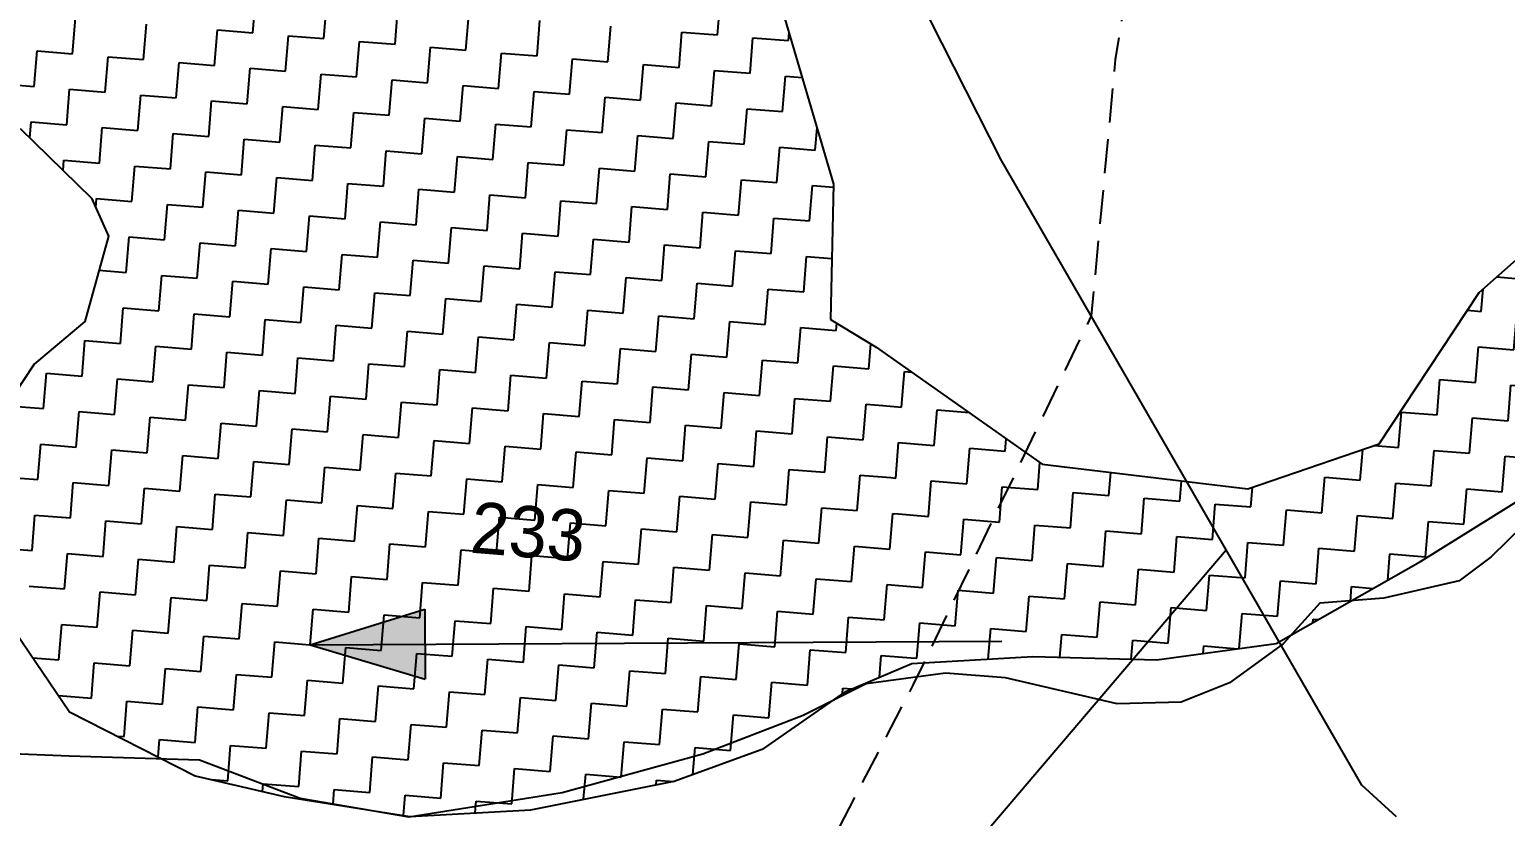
# Model space of a CAD drawing. Header units: metres. Extents: x 286589 to 288713, y 2001360 to 2004418.
# Drawn here: x 287809 to 288025.9, y 2002383.4 to 2002499.1 of the extents above; entities that cross this region are included whole.
import ezdxf
from ezdxf.enums import TextEntityAlignment as Align

# ---------------------------------------------------------------- set-up
doc = ezdxf.new("R2010")
doc.units = ezdxf.units.M
doc.header["$MEASUREMENT"] = 0
doc.linetypes.add('DASHED', pattern=[0.75, 0.5, -0.25])
for name, color, linetype in [('LINE_FOOTPATH', 1, 'DASHED'), ('LINE_WATER', 4, 'Continuous'), ('POLY_HATCH', 12, 'Continuous'), ('POLY_PARCEL', 6, 'Continuous'), ('TEXT_PARCEL', 7, 'Continuous')]:
    doc.layers.add(name, color=color, linetype=linetype)
doc.styles.add('TEXT_MAP', font='')
doc.styles.get('TEXT_MAP').set_extended_font_data('Kruti Dev 050')

msp = doc.modelspace()

# ---------------------------------------------------------------- hatches: boundary and pattern name
h = msp.add_hatch(color=256)
h.paths.add_polyline_path([(287867.09, 2002408.74), (287867.07, 2002413.9), (287850.23, 2002408.65)])
h.paths.add_polyline_path([(287850.23, 2002408.65), (287867.12, 2002403.58), (287867.09, 2002408.74)])
at = {"layer": 'POLY_HATCH'}
h = msp.add_hatch(dxfattribs=at)
h.set_pattern_fill('ZIGZAG', color=256, scale=41.883197, angle=-4.66, style=0)
h.set_pattern_definition([(355.34003, (286284.8703, 2001054.9703), (5.643429, 4.792758), [5.2354, -5.2354]), (85.34003, (286290.0884, 2001054.545), (-4.792758, 5.643429), [5.2354, -5.2354])])
h.paths.add_polyline_path([(288110.66, 2002613.89), (288110.9, 2002600.9), (288127.14, 2002584.33), (288139.41, 2002562.23), (288137.11, 2002548.35), (288119.18, 2002529.88), (288099.43, 2002503.36), (288084.49, 2002492.85), (288047.33, 2002482.99), (288022.03, 2002460.43), (288007.31, 2002438.18), (287988, 2002431.55), (287957.8, 2002435.19), (287933.4, 2002452.42), (287938.61, 2002405.91), (287956.43, 2002406.92), (287974.62, 2002406.42), (287992.2, 2002408.83), (288013.39, 2002420.89), (288031.55, 2002432.21), (288047.51, 2002446.66), (288059.67, 2002462.91), (288080.74, 2002473.5), (288101.89, 2002479.16), (288136.03, 2002509.73), (288148.22, 2002532.37), (288169.44, 2002544.92), (288180.06, 2002554.39), (288186.27, 2002551.92), (288174.13, 2002523.86), (288169.64, 2002505.02), (288162.78, 2002487.36), (288147.77, 2002442.3), (288139.17, 2002421.34), (288125.88, 2002390.54), (288118.87, 2002370.92), (288109.76, 2002355.91), (288103.92, 2002338.66), (288100.28, 2002324.18), (288098.54, 2002314.97), (288076.54, 2002313.12), (288056.34, 2002300.98), (288038.42, 2002286.68), (288035.27, 2002284.45), (288126.02, 2002249.47), (288128.61, 2002254.12), (288126.82, 2002275.37), (288126.7, 2002288.27), (288131.48, 2002347.05), (288135.14, 2002363.16), (288144.72, 2002379.97), (288155.92, 2002416.57), (288168.3, 2002439), (288182.33, 2002467.17), (288183.56, 2002482.31), (288193.62, 2002504.93), (288208.78, 2002547.07), (288219.75, 2002552.04), (288227.17, 2002527.99), (288224.11, 2002504.79), (288221.35, 2002471.02), (288229.85, 2002445.71), (288241.52, 2002430.69), (288277.46, 2002425.42), (288303.47, 2002427.99), (288307.13, 2002444.1), (288271.01, 2002447.04), (288251.39, 2002450.99), (288237.57, 2002468.53), (288234.71, 2002491.03), (288241.94, 2002522.1), (288255.7, 2002532.7), (288266.27, 2002550.72)])

# ---------------------------------------------------------------- linework, layer by layer
for points in [[(287850.23, 2002408.65), (287867.07, 2002413.9)], [(287867.07, 2002413.9), (287867.12, 2002403.58)], [(287850.23, 2002408.65), (287951.84, 2002409.16)], [(287850.23, 2002408.65), (287867.12, 2002403.58)]]:
    msp.add_lwpolyline(points)
at = {"layer": 'LINE_FOOTPATH', "ltscale": 10, "flags": 128}
msp.add_lwpolyline([(287978.79, 2002854.1), (287970.45, 2002769.04), (287980.82, 2002703.12), (287991, 2002651.47), (287978.23, 2002556.48), (287968.54, 2002494.69), (287965, 2002457.01), (287938.85, 2002402.82), (287912.11, 2002351.36), (287903.06, 2002315.76), (287869.98, 2002208.33), (287864.28, 2002098.75), (287848.72, 2002052.82), (287876.29, 2002022.04), (287902.22, 2001993.47), (287936.74, 2001944.37), (287946.76, 2001929.76), (287969.04, 2001878.24), (287987.01, 2001835.3), (288004.09, 2001792.92), (288002.54, 2001724.35)], dxfattribs=at)
at = {"layer": 'LINE_WATER'}
for p, q in [((288030.75, 2002428.39), (288023.79, 2002421.57)), ((288023.79, 2002421.57), (288019.07, 2002418.02)), ((288019.07, 2002418.02), (288008.02, 2002415.47)), ((288008.02, 2002415.47), (287998.61, 2002414.76)), ((287998.61, 2002414.76), (287993.19, 2002408.8)), ((287993.19, 2002408.8), (287985.33, 2002403.04)), ((287943.57, 2002404.48), (287931.91, 2002402.91)), ((287952.38, 2002403.76), (287943.57, 2002404.48)), ((287931.91, 2002402.91), (287922.66, 2002398.24)), ((287968.82, 2002399.96), (287952.38, 2002403.76)), ((287985.33, 2002403.04), (287978.2, 2002400.18)), ((287978.2, 2002400.18), (287968.82, 2002399.96)), ((287922.66, 2002398.24), (287907.91, 2002392.55)), ((287814.77, 2002392.27), (287802.98, 2002392.74)), ((287833.94, 2002391.69), (287814.77, 2002392.27)), ((287848.75, 2002386.05), (287833.94, 2002391.69)), ((287907.91, 2002392.55), (287887.24, 2002386.85)), ((287864.78, 2002383.27), (287848.75, 2002386.05)), ((287887.24, 2002386.85), (287864.78, 2002383.27))]:
    msp.add_line(p, q, dxfattribs=at)
at = {"layer": 'POLY_HATCH'}
for p, q in [((287917.96, 2002507.6), (287927.14, 2002476.37)), ((288022.03, 2002460.43), (288047.33, 2002482.99)), ((287927.14, 2002476.37), (287926.69, 2002456.48)), ((288007.31, 2002438.18), (288022.03, 2002460.43)), ((287926.69, 2002456.48), (287933.4, 2002452.42)), ((287933.4, 2002452.42), (287957.8, 2002435.19)), ((287988, 2002431.55), (288007.31, 2002438.18)), ((287957.8, 2002435.19), (287988, 2002431.55))]:
    msp.add_line(p, q, dxfattribs=at)
at = {"layer": 'POLY_HATCH', "linetype": 'Continuous'}
for p, q in [((287841.8, 2002498.64), (287842.23, 2002503.86)), ((287852.24, 2002497.79), (287852.66, 2002503.01)), ((287862.68, 2002496.94), (287863.1, 2002502.16)), ((287910.06, 2002498.33), (287910.49, 2002503.55)), ((287815.29, 2002495.55), (287815.71, 2002500.77)), ((287825.72, 2002494.7), (287826.15, 2002499.91)), ((287873.11, 2002496.09), (287873.54, 2002501.3)), ((287883.55, 2002495.24), (287883.97, 2002500.45)), ((287836.16, 2002493.85), (287836.59, 2002499.06)), ((287836.59, 2002499.06), (287841.8, 2002498.64)), ((287846.6, 2002492.99), (287847.02, 2002498.21)), ((287847.02, 2002498.21), (287852.24, 2002497.79)), ((287893.98, 2002494.39), (287894.41, 2002499.6)), ((287904.42, 2002493.53), (287904.85, 2002498.75)), ((287904.85, 2002498.75), (287910.06, 2002498.33)), ((287914.86, 2002492.68), (287915.28, 2002497.9)), ((287915.28, 2002497.9), (287920.5, 2002497.48)), ((287920.5, 2002497.48), (287920.59, 2002498.64)), ((287809.64, 2002490.75), (287810.07, 2002495.97)), ((287810.07, 2002495.97), (287815.29, 2002495.55)), ((287857.03, 2002492.14), (287857.46, 2002497.36)), ((287857.46, 2002497.36), (287862.68, 2002496.94)), ((287867.47, 2002491.29), (287867.89, 2002496.51)), ((287867.89, 2002496.51), (287873.11, 2002496.09)), ((287877.9, 2002490.44), (287878.33, 2002495.66)), ((287878.33, 2002495.66), (287883.55, 2002495.24)), ((287820.08, 2002489.9), (287820.51, 2002495.12)), ((287820.51, 2002495.12), (287825.72, 2002494.7)), ((287830.52, 2002489.05), (287830.94, 2002494.27)), ((287830.94, 2002494.27), (287836.16, 2002493.85)), ((287840.95, 2002488.2), (287841.38, 2002493.42)), ((287841.38, 2002493.42), (287846.6, 2002492.99)), ((287888.34, 2002489.59), (287888.77, 2002494.81)), ((287888.77, 2002494.81), (287893.98, 2002494.39)), ((287898.78, 2002488.74), (287899.2, 2002493.96)), ((287899.2, 2002493.96), (287904.42, 2002493.53)), ((287804.91, 2002491.14), (287809.64, 2002490.75)), ((287851.39, 2002487.35), (287851.81, 2002492.57)), ((287851.81, 2002492.57), (287857.03, 2002492.14)), ((287861.82, 2002486.5), (287862.25, 2002491.72)), ((287862.25, 2002491.72), (287867.47, 2002491.29)), ((287909.21, 2002487.89), (287909.64, 2002493.11)), ((287909.64, 2002493.11), (287914.86, 2002492.68)), ((287919.65, 2002487.04), (287920.07, 2002492.26)), ((287920.07, 2002492.26), (287922.53, 2002492.06)), ((287814.44, 2002485.11), (287814.86, 2002490.33)), ((287814.86, 2002490.33), (287820.08, 2002489.9)), ((287824.87, 2002484.26), (287825.3, 2002489.48)), ((287825.3, 2002489.48), (287830.52, 2002489.05)), ((287872.26, 2002485.65), (287872.69, 2002490.87)), ((287872.69, 2002490.87), (287877.9, 2002490.44)), ((287882.7, 2002484.8), (287883.12, 2002490.02)), ((287883.12, 2002490.02), (287888.34, 2002489.59)), ((287893.13, 2002483.95), (287893.56, 2002489.17)), ((287893.56, 2002489.17), (287898.78, 2002488.74)), ((287835.31, 2002483.41), (287835.73, 2002488.63)), ((287835.73, 2002488.63), (287840.95, 2002488.2)), ((287845.75, 2002482.56), (287846.17, 2002487.78)), ((287846.17, 2002487.78), (287851.39, 2002487.35)), ((287856.18, 2002481.71), (287856.61, 2002486.93)), ((287856.61, 2002486.93), (287861.82, 2002486.5)), ((287903.57, 2002483.1), (287903.99, 2002488.32)), ((287903.99, 2002488.32), (287909.21, 2002487.89)), ((287914.01, 2002482.25), (287914.43, 2002487.47)), ((287914.43, 2002487.47), (287919.65, 2002487.04)), ((287809.02, 2002483.13), (287809.22, 2002485.54)), ((287809.22, 2002485.54), (287814.44, 2002485.11)), ((287819.23, 2002479.47), (287819.65, 2002484.69)), ((287819.65, 2002484.69), (287824.87, 2002484.26)), ((287866.62, 2002480.86), (287867.04, 2002486.08)), ((287867.04, 2002486.08), (287872.26, 2002485.65)), ((287877.05, 2002480.01), (287877.48, 2002485.22)), ((287877.48, 2002485.22), (287882.7, 2002484.8)), ((287924.44, 2002481.4), (287924.71, 2002484.65)), ((287829.67, 2002478.62), (287830.09, 2002483.83)), ((287830.09, 2002483.83), (287835.31, 2002483.41)), ((287840.1, 2002477.77), (287840.53, 2002482.98)), ((287840.53, 2002482.98), (287845.75, 2002482.56)), ((287887.49, 2002479.16), (287887.92, 2002484.37)), ((287887.92, 2002484.37), (287893.13, 2002483.95)), ((287897.93, 2002478.31), (287898.35, 2002483.52)), ((287898.35, 2002483.52), (287903.57, 2002483.1)), ((287908.36, 2002477.45), (287908.79, 2002482.67)), ((287908.79, 2002482.67), (287914.01, 2002482.25)), ((287850.54, 2002476.92), (287850.96, 2002482.13)), ((287850.96, 2002482.13), (287856.18, 2002481.71)), ((287860.97, 2002476.06), (287861.4, 2002481.28)), ((287861.4, 2002481.28), (287866.62, 2002480.86)), ((287871.41, 2002475.21), (287871.84, 2002480.43)), ((287871.84, 2002480.43), (287877.05, 2002480.01)), ((287918.8, 2002476.6), (287919.22, 2002481.82)), ((287919.22, 2002481.82), (287924.44, 2002481.4)), ((287813.89, 2002478.39), (287814.01, 2002479.89)), ((287814.01, 2002479.89), (287819.23, 2002479.47)), ((287824.02, 2002473.82), (287824.45, 2002479.04)), ((287824.45, 2002479.04), (287829.67, 2002478.62)), ((287834.46, 2002472.97), (287834.88, 2002478.19)), ((287834.88, 2002478.19), (287840.1, 2002477.77)), ((287881.85, 2002474.36), (287882.27, 2002479.58)), ((287882.27, 2002479.58), (287887.49, 2002479.16)), ((287892.28, 2002473.51), (287892.71, 2002478.73)), ((287892.71, 2002478.73), (287897.93, 2002478.31)), ((287844.89, 2002472.12), (287845.32, 2002477.34)), ((287845.32, 2002477.34), (287850.54, 2002476.92)), ((287855.33, 2002471.27), (287855.76, 2002476.49)), ((287855.76, 2002476.49), (287860.97, 2002476.06)), ((287902.72, 2002472.66), (287903.14, 2002477.88)), ((287903.14, 2002477.88), (287908.36, 2002477.45)), ((287913.16, 2002471.81), (287913.58, 2002477.03)), ((287913.58, 2002477.03), (287918.8, 2002476.6)), ((287923.59, 2002470.96), (287924.02, 2002476.18)), ((287924.02, 2002476.18), (287927.13, 2002475.92)), ((287818.7, 2002472.91), (287818.8, 2002474.25)), ((287818.8, 2002474.25), (287824.02, 2002473.82)), ((287865.77, 2002470.42), (287866.19, 2002475.64)), ((287866.19, 2002475.64), (287871.41, 2002475.21)), ((287876.2, 2002469.57), (287876.63, 2002474.79)), ((287876.63, 2002474.79), (287881.85, 2002474.36)), ((287886.64, 2002468.72), (287887.06, 2002473.94)), ((287887.06, 2002473.94), (287892.28, 2002473.51)), ((287828.81, 2002468.18), (287829.24, 2002473.4)), ((287829.24, 2002473.4), (287834.46, 2002472.97)), ((287839.25, 2002467.33), (287839.68, 2002472.55)), ((287839.68, 2002472.55), (287844.89, 2002472.12)), ((287849.69, 2002466.48), (287850.11, 2002471.7)), ((287850.11, 2002471.7), (287855.33, 2002471.27)), ((287897.08, 2002467.87), (287897.5, 2002473.09)), ((287897.5, 2002473.09), (287902.72, 2002472.66)), ((287907.51, 2002467.02), (287907.94, 2002472.24)), ((287907.94, 2002472.24), (287913.16, 2002471.81)), ((287860.12, 2002465.63), (287860.55, 2002470.85)), ((287860.55, 2002470.85), (287865.77, 2002470.42)), ((287870.56, 2002464.78), (287870.99, 2002470)), ((287870.99, 2002470), (287876.2, 2002469.57)), ((287917.95, 2002466.17), (287918.37, 2002471.39)), ((287918.37, 2002471.39), (287923.59, 2002470.96)), ((287823.17, 2002463.39), (287823.6, 2002468.61)), ((287823.6, 2002468.61), (287828.81, 2002468.18)), ((287833.61, 2002462.54), (287834.03, 2002467.76)), ((287834.03, 2002467.76), (287839.25, 2002467.33)), ((287881, 2002463.93), (287881.42, 2002469.15)), ((287881.42, 2002469.15), (287886.64, 2002468.72)), ((287891.43, 2002463.08), (287891.86, 2002468.29)), ((287891.86, 2002468.29), (287897.08, 2002467.87)), ((287901.87, 2002462.23), (287902.29, 2002467.44)), ((287902.29, 2002467.44), (287907.51, 2002467.02)), ((287844.04, 2002461.69), (287844.47, 2002466.9)), ((287844.47, 2002466.9), (287849.69, 2002466.48)), ((287854.48, 2002460.84), (287854.91, 2002466.05)), ((287854.91, 2002466.05), (287860.12, 2002465.63)), ((287864.92, 2002459.99), (287865.34, 2002465.2)), ((287865.34, 2002465.2), (287870.56, 2002464.78)), ((287912.3, 2002461.38), (287912.73, 2002466.59)), ((287912.73, 2002466.59), (287917.95, 2002466.17)), ((287922.74, 2002460.52), (287923.17, 2002465.74)), ((287923.17, 2002465.74), (287926.9, 2002465.44)), ((287819.17, 2002463.71), (287823.17, 2002463.39)), ((287827.96, 2002457.74), (287828.39, 2002462.96)), ((287828.39, 2002462.96), (287833.61, 2002462.54)), ((287875.35, 2002459.13), (287875.78, 2002464.35)), ((287875.78, 2002464.35), (287881, 2002463.93)), ((287885.79, 2002458.28), (287886.21, 2002463.5)), ((287886.21, 2002463.5), (287891.43, 2002463.08)), ((287838.4, 2002456.89), (287838.83, 2002462.11)), ((287838.83, 2002462.11), (287844.04, 2002461.69)), ((287848.84, 2002456.04), (287849.26, 2002461.26)), ((287849.26, 2002461.26), (287854.48, 2002460.84)), ((287896.22, 2002457.43), (287896.65, 2002462.65)), ((287896.65, 2002462.65), (287901.87, 2002462.23)), ((287906.66, 2002456.58), (287907.09, 2002461.8)), ((287907.09, 2002461.8), (287912.3, 2002461.38)), ((287917.1, 2002455.73), (287917.52, 2002460.95)), ((287917.52, 2002460.95), (287922.74, 2002460.52)), ((287859.27, 2002455.19), (287859.7, 2002460.41)), ((287859.7, 2002460.41), (287864.92, 2002459.99)), ((287869.71, 2002454.34), (287870.13, 2002459.56)), ((287870.13, 2002459.56), (287875.35, 2002459.13)), ((287880.15, 2002453.49), (287880.57, 2002458.71)), ((287880.57, 2002458.71), (287885.79, 2002458.28)), ((287822.32, 2002452.95), (287822.75, 2002458.17)), ((287822.75, 2002458.17), (287827.96, 2002457.74)), ((287832.76, 2002452.1), (287833.18, 2002457.32)), ((287833.18, 2002457.32), (287838.4, 2002456.89)), ((287843.19, 2002451.25), (287843.62, 2002456.47)), ((287843.62, 2002456.47), (287848.84, 2002456.04)), ((287890.58, 2002452.64), (287891.01, 2002457.86)), ((287891.01, 2002457.86), (287896.22, 2002457.43)), ((287901.02, 2002451.79), (287901.44, 2002457.01)), ((287901.44, 2002457.01), (287906.66, 2002456.58)), ((287853.63, 2002450.4), (287854.05, 2002455.62)), ((287854.05, 2002455.62), (287859.27, 2002455.19)), ((287864.07, 2002449.55), (287864.49, 2002454.77)), ((287864.49, 2002454.77), (287869.71, 2002454.34)), ((287911.45, 2002450.94), (287911.88, 2002456.16)), ((287911.88, 2002456.16), (287917.1, 2002455.73)), ((287921.89, 2002450.09), (287922.32, 2002455.31)), ((287922.32, 2002455.31), (287927.53, 2002454.88)), ((287927.53, 2002454.88), (287927.62, 2002455.92)), ((287816.68, 2002448.16), (287817.1, 2002453.38)), ((287817.1, 2002453.38), (287822.32, 2002452.95)), ((287827.11, 2002447.31), (287827.54, 2002452.53)), ((287827.54, 2002452.53), (287832.76, 2002452.1)), ((287874.5, 2002448.7), (287874.93, 2002453.92)), ((287874.93, 2002453.92), (287880.15, 2002453.49)), ((287884.94, 2002447.85), (287885.36, 2002453.07)), ((287885.36, 2002453.07), (287890.58, 2002452.64)), ((287895.37, 2002447), (287895.8, 2002452.21)), ((287895.8, 2002452.21), (287901.02, 2002451.79)), ((287932.33, 2002449.24), (287932.62, 2002452.89)), ((287837.55, 2002446.46), (287837.98, 2002451.68)), ((287837.98, 2002451.68), (287843.19, 2002451.25)), ((287847.99, 2002445.61), (287848.41, 2002450.82)), ((287848.41, 2002450.82), (287853.63, 2002450.4)), ((287858.42, 2002444.76), (287858.85, 2002449.97)), ((287858.85, 2002449.97), (287864.07, 2002449.55)), ((287905.81, 2002446.15), (287906.24, 2002451.36)), ((287906.24, 2002451.36), (287911.45, 2002450.94)), ((287916.25, 2002445.3), (287916.67, 2002450.51)), ((287916.67, 2002450.51), (287921.89, 2002450.09)), ((287811.03, 2002443.37), (287811.46, 2002448.58)), ((287811.46, 2002448.58), (287816.68, 2002448.16)), ((287821.47, 2002442.52), (287821.9, 2002447.73)), ((287821.9, 2002447.73), (287827.11, 2002447.31)), ((287868.86, 2002443.91), (287869.28, 2002449.12)), ((287869.28, 2002449.12), (287874.5, 2002448.7)), ((287879.29, 2002443.05), (287879.72, 2002448.27)), ((287879.72, 2002448.27), (287884.94, 2002447.85)), ((287926.68, 2002444.44), (287927.11, 2002449.66)), ((287927.11, 2002449.66), (287932.33, 2002449.24)), ((287831.91, 2002441.66), (287832.33, 2002446.88)), ((287832.33, 2002446.88), (287837.55, 2002446.46)), ((287842.34, 2002440.81), (287842.77, 2002446.03)), ((287842.77, 2002446.03), (287847.99, 2002445.61)), ((287889.73, 2002442.2), (287890.16, 2002447.42)), ((287890.16, 2002447.42), (287895.37, 2002447)), ((287900.17, 2002441.35), (287900.59, 2002446.57)), ((287900.59, 2002446.57), (287905.81, 2002446.15)), ((287910.6, 2002440.5), (287911.03, 2002445.72)), ((287911.03, 2002445.72), (287916.25, 2002445.3)), ((287805.82, 2002443.79), (287811.03, 2002443.37)), ((287852.78, 2002439.96), (287853.2, 2002445.18)), ((287853.2, 2002445.18), (287858.42, 2002444.76)), ((287863.21, 2002439.11), (287863.64, 2002444.33)), ((287863.64, 2002444.33), (287868.86, 2002443.91)), ((287873.65, 2002438.26), (287874.08, 2002443.48)), ((287874.08, 2002443.48), (287879.29, 2002443.05)), ((287921.04, 2002439.65), (287921.46, 2002444.87)), ((287921.46, 2002444.87), (287926.68, 2002444.44)), ((287931.48, 2002438.8), (287931.9, 2002444.02)), ((287931.9, 2002444.02), (287934.36, 2002443.82)), ((287815.83, 2002437.72), (287816.25, 2002442.94)), ((287816.25, 2002442.94), (287821.47, 2002442.52)), ((287826.26, 2002436.87), (287826.69, 2002442.09)), ((287826.69, 2002442.09), (287831.91, 2002441.66)), ((287836.7, 2002436.02), (287837.12, 2002441.24)), ((287837.12, 2002441.24), (287842.34, 2002440.81)), ((287884.09, 2002437.41), (287884.51, 2002442.63)), ((287884.51, 2002442.63), (287889.73, 2002442.2)), ((287894.52, 2002436.56), (287894.95, 2002441.78)), ((287894.95, 2002441.78), (287900.17, 2002441.35)), ((287847.14, 2002435.17), (287847.56, 2002440.39)), ((287847.56, 2002440.39), (287852.78, 2002439.96)), ((287857.57, 2002434.32), (287858, 2002439.54)), ((287858, 2002439.54), (287863.21, 2002439.11)), ((287904.96, 2002435.71), (287905.39, 2002440.93)), ((287905.39, 2002440.93), (287910.6, 2002440.5)), ((287915.4, 2002434.86), (287915.82, 2002440.08)), ((287915.82, 2002440.08), (287921.04, 2002439.65)), ((287925.83, 2002434.01), (287926.26, 2002439.23)), ((287926.26, 2002439.23), (287931.48, 2002438.8)), ((287810.18, 2002432.93), (287810.61, 2002438.15)), ((287810.61, 2002438.15), (287815.83, 2002437.72)), ((287820.62, 2002432.08), (287821.04, 2002437.3)), ((287821.04, 2002437.3), (287826.26, 2002436.87)), ((287868.01, 2002433.47), (287868.43, 2002438.69)), ((287868.43, 2002438.69), (287873.65, 2002438.26)), ((287878.44, 2002432.62), (287878.87, 2002437.84)), ((287878.87, 2002437.84), (287884.09, 2002437.41)), ((287888.88, 2002431.77), (287889.31, 2002436.99)), ((287889.31, 2002436.99), (287894.52, 2002436.56)), ((287831.06, 2002431.23), (287831.48, 2002436.45)), ((287831.48, 2002436.45), (287836.7, 2002436.02)), ((287841.49, 2002430.38), (287841.92, 2002435.6)), ((287841.92, 2002435.6), (287847.14, 2002435.17)), ((287851.93, 2002429.53), (287852.35, 2002434.75)), ((287852.35, 2002434.75), (287857.57, 2002434.32)), ((287899.32, 2002430.92), (287899.74, 2002436.14)), ((287899.74, 2002436.14), (287904.96, 2002435.71)), ((287909.75, 2002430.07), (287910.18, 2002435.28)), ((287910.18, 2002435.28), (287915.4, 2002434.86)), ((287804.97, 2002433.36), (287810.18, 2002432.93)), ((287862.36, 2002428.68), (287862.79, 2002433.89)), ((287862.79, 2002433.89), (287868.01, 2002433.47)), ((287872.8, 2002427.83), (287873.23, 2002433.04)), ((287873.23, 2002433.04), (287878.44, 2002432.62)), ((287920.19, 2002429.22), (287920.61, 2002434.43)), ((287920.61, 2002434.43), (287925.83, 2002434.01)), ((287930.62, 2002428.37), (287931.05, 2002433.58)), ((287931.05, 2002433.58), (287935.55, 2002433.22)), ((287814.98, 2002427.29), (287815.4, 2002432.5)), ((287815.4, 2002432.5), (287820.62, 2002432.08)), ((287825.41, 2002426.44), (287825.84, 2002431.65)), ((287825.84, 2002431.65), (287831.06, 2002431.23)), ((287835.85, 2002425.59), (287836.27, 2002430.8)), ((287836.27, 2002430.8), (287841.49, 2002430.38)), ((287883.24, 2002426.98), (287883.66, 2002432.19)), ((287883.66, 2002432.19), (287888.88, 2002431.77)), ((287893.67, 2002426.12), (287894.1, 2002431.34)), ((287894.1, 2002431.34), (287899.32, 2002430.92)), ((287904.11, 2002425.27), (287904.53, 2002430.49)), ((287904.53, 2002430.49), (287909.75, 2002430.07)), ((287846.28, 2002424.73), (287846.71, 2002429.95)), ((287846.71, 2002429.95), (287851.93, 2002429.53)), ((287856.72, 2002423.88), (287857.15, 2002429.1)), ((287857.15, 2002429.1), (287862.36, 2002428.68)), ((287867.16, 2002423.03), (287867.58, 2002428.25)), ((287867.58, 2002428.25), (287872.8, 2002427.83)), ((287914.55, 2002424.42), (287914.97, 2002429.64)), ((287914.97, 2002429.64), (287920.19, 2002429.22)), ((287924.98, 2002423.57), (287925.41, 2002428.79)), ((287925.41, 2002428.79), (287930.62, 2002428.37)), ((287809.33, 2002422.49), (287809.76, 2002427.71)), ((287809.76, 2002427.71), (287814.98, 2002427.29)), ((287819.77, 2002421.64), (287820.19, 2002426.86)), ((287820.19, 2002426.86), (287825.41, 2002426.44)), ((287830.21, 2002420.79), (287830.63, 2002426.01)), ((287830.63, 2002426.01), (287835.85, 2002425.59)), ((287877.59, 2002422.18), (287878.02, 2002427.4)), ((287878.02, 2002427.4), (287883.24, 2002426.98)), ((287888.03, 2002421.33), (287888.45, 2002426.55)), ((287888.45, 2002426.55), (287893.67, 2002426.12)), ((287935.42, 2002422.72), (287935.84, 2002427.94)), ((287935.84, 2002427.94), (287936.15, 2002427.92)), ((287840.64, 2002419.94), (287841.07, 2002425.16)), ((287841.07, 2002425.16), (287846.28, 2002424.73)), ((287851.08, 2002419.09), (287851.5, 2002424.31)), ((287851.5, 2002424.31), (287856.72, 2002423.88)), ((287898.47, 2002420.48), (287898.89, 2002425.7)), ((287898.89, 2002425.7), (287904.11, 2002425.27)), ((287908.9, 2002419.63), (287909.33, 2002424.85)), ((287909.33, 2002424.85), (287914.55, 2002424.42)), ((287919.34, 2002418.78), (287919.76, 2002424)), ((287919.76, 2002424), (287924.98, 2002423.57)), ((287804.11, 2002422.92), (287809.33, 2002422.49)), ((287814.13, 2002416.85), (287814.55, 2002422.07)), ((287814.55, 2002422.07), (287819.77, 2002421.64)), ((287861.51, 2002418.24), (287861.94, 2002423.46)), ((287861.94, 2002423.46), (287867.16, 2002423.03)), ((287871.95, 2002417.39), (287872.38, 2002422.61)), ((287872.38, 2002422.61), (287877.59, 2002422.18)), ((287882.39, 2002416.54), (287882.81, 2002421.76)), ((287882.81, 2002421.76), (287888.03, 2002421.33)), ((287929.77, 2002417.93), (287930.2, 2002423.15)), ((287930.2, 2002423.15), (287935.42, 2002422.72)), ((287824.56, 2002416), (287824.99, 2002421.22)), ((287824.99, 2002421.22), (287830.21, 2002420.79)), ((287835, 2002415.15), (287835.42, 2002420.37)), ((287835.42, 2002420.37), (287840.64, 2002419.94)), ((287845.43, 2002414.3), (287845.86, 2002419.52)), ((287845.86, 2002419.52), (287851.08, 2002419.09)), ((287892.82, 2002415.69), (287893.25, 2002420.91)), ((287893.25, 2002420.91), (287898.47, 2002420.48)), ((287903.26, 2002414.84), (287903.68, 2002420.06)), ((287903.68, 2002420.06), (287908.9, 2002419.63)), ((287855.87, 2002413.45), (287856.3, 2002418.67)), ((287856.3, 2002418.67), (287861.51, 2002418.24)), ((287866.31, 2002412.6), (287866.73, 2002417.82)), ((287866.73, 2002417.82), (287871.95, 2002417.39)), ((287913.69, 2002413.99), (287914.12, 2002419.21)), ((287914.12, 2002419.21), (287919.34, 2002418.78)), ((287924.13, 2002413.14), (287924.56, 2002418.35)), ((287924.56, 2002418.35), (287929.77, 2002417.93)), ((287934.57, 2002412.29), (287934.99, 2002417.5)), ((287934.99, 2002417.5), (287937.33, 2002417.31)), ((287808.91, 2002417.28), (287814.13, 2002416.85)), ((287818.92, 2002411.21), (287819.34, 2002416.42)), ((287819.34, 2002416.42), (287824.56, 2002416)), ((287829.35, 2002410.36), (287829.78, 2002415.57)), ((287829.78, 2002415.57), (287835, 2002415.15)), ((287876.74, 2002411.75), (287877.17, 2002416.96)), ((287877.17, 2002416.96), (287882.39, 2002416.54)), ((287887.18, 2002410.9), (287887.6, 2002416.11)), ((287887.6, 2002416.11), (287892.82, 2002415.69)), ((287897.61, 2002410.04), (287898.04, 2002415.26)), ((287898.04, 2002415.26), (287903.26, 2002414.84)), ((287839.79, 2002409.51), (287840.22, 2002414.72)), ((287840.22, 2002414.72), (287845.43, 2002414.3)), ((287850.23, 2002408.65), (287850.65, 2002413.87)), ((287850.65, 2002413.87), (287855.87, 2002413.45)), ((287860.66, 2002407.8), (287861.09, 2002413.02)), ((287861.09, 2002413.02), (287866.31, 2002412.6)), ((287908.05, 2002409.19), (287908.48, 2002414.41)), ((287908.48, 2002414.41), (287913.69, 2002413.99)), ((287918.49, 2002408.34), (287918.91, 2002413.56)), ((287918.91, 2002413.56), (287924.13, 2002413.14)), ((287813.27, 2002406.41), (287813.7, 2002411.63)), ((287813.7, 2002411.63), (287818.92, 2002411.21)), ((287871.1, 2002406.95), (287871.52, 2002412.17)), ((287871.52, 2002412.17), (287876.74, 2002411.75)), ((287881.54, 2002406.1), (287881.96, 2002411.32)), ((287881.96, 2002411.32), (287887.18, 2002410.9)), ((287928.92, 2002407.49), (287929.35, 2002412.71)), ((287929.35, 2002412.71), (287934.57, 2002412.29)), ((287823.71, 2002405.56), (287824.14, 2002410.78)), ((287824.14, 2002410.78), (287829.35, 2002410.36)), ((287834.15, 2002404.71), (287834.57, 2002409.93)), ((287834.57, 2002409.93), (287839.79, 2002409.51)), ((287844.58, 2002403.86), (287845.01, 2002409.08)), ((287845.01, 2002409.08), (287850.23, 2002408.65)), ((287891.97, 2002405.25), (287892.4, 2002410.47)), ((287892.4, 2002410.47), (287897.61, 2002410.04)), ((287902.41, 2002404.4), (287902.83, 2002409.62)), ((287902.83, 2002409.62), (287908.05, 2002409.19)), ((287912.84, 2002403.55), (287913.27, 2002408.77)), ((287913.27, 2002408.77), (287918.49, 2002408.34)), ((287809.44, 2002406.73), (287813.27, 2002406.41)), ((287855.02, 2002403.01), (287855.44, 2002408.23)), ((287855.44, 2002408.23), (287860.66, 2002407.8)), ((287865.46, 2002402.16), (287865.88, 2002407.38)), ((287865.88, 2002407.38), (287871.1, 2002406.95)), ((287875.89, 2002401.31), (287876.32, 2002406.53)), ((287876.32, 2002406.53), (287881.54, 2002406.1)), ((287923.28, 2002402.7), (287923.71, 2002407.92)), ((287923.71, 2002407.92), (287928.92, 2002407.49)), ((287933.88, 2002403.9), (287934.14, 2002407.07)), ((287934.14, 2002407.07), (287938.52, 2002406.71)), ((287818.07, 2002400.77), (287818.49, 2002405.99)), ((287818.49, 2002405.99), (287823.71, 2002405.56)), ((287828.5, 2002399.92), (287828.93, 2002405.14)), ((287828.93, 2002405.14), (287834.15, 2002404.71)), ((287886.33, 2002400.46), (287886.75, 2002405.68)), ((287886.75, 2002405.68), (287891.97, 2002405.25)), ((287896.76, 2002399.61), (287897.19, 2002404.83)), ((287897.19, 2002404.83), (287902.41, 2002404.4)), ((287838.94, 2002399.07), (287839.37, 2002404.29)), ((287839.37, 2002404.29), (287844.58, 2002403.86)), ((287849.38, 2002398.22), (287849.8, 2002403.44)), ((287849.8, 2002403.44), (287855.02, 2002403.01)), ((287859.81, 2002397.37), (287860.24, 2002402.59)), ((287860.24, 2002402.59), (287865.46, 2002402.16)), ((287907.2, 2002398.76), (287907.63, 2002403.98)), ((287907.63, 2002403.98), (287912.84, 2002403.55)), ((287917.64, 2002397.91), (287918.06, 2002403.13)), ((287918.06, 2002403.13), (287923.28, 2002402.7)), ((287928.43, 2002401.44), (287928.5, 2002402.27)), ((287928.5, 2002402.27), (287929.83, 2002402.17)), ((287813.23, 2002401.17), (287818.07, 2002400.77)), ((287822.86, 2002395.13), (287823.29, 2002400.35)), ((287823.29, 2002400.35), (287828.5, 2002399.92)), ((287870.25, 2002396.52), (287870.67, 2002401.74)), ((287870.67, 2002401.74), (287875.89, 2002401.31)), ((287880.68, 2002395.67), (287881.11, 2002400.88)), ((287881.11, 2002400.88), (287886.33, 2002400.46)), ((287891.12, 2002394.82), (287891.55, 2002400.03)), ((287891.55, 2002400.03), (287896.76, 2002399.61)), ((287833.3, 2002394.28), (287833.72, 2002399.49)), ((287833.72, 2002399.49), (287838.94, 2002399.07)), ((287843.73, 2002393.43), (287844.16, 2002398.64)), ((287844.16, 2002398.64), (287849.38, 2002398.22)), ((287901.56, 2002393.97), (287901.98, 2002399.18)), ((287901.98, 2002399.18), (287907.2, 2002398.76)), ((287911.99, 2002393.11), (287912.42, 2002398.33)), ((287912.42, 2002398.33), (287917.64, 2002397.91)), ((287854.17, 2002392.58), (287854.59, 2002397.79)), ((287854.59, 2002397.79), (287859.81, 2002397.37)), ((287864.61, 2002391.72), (287865.03, 2002396.94)), ((287865.03, 2002396.94), (287870.25, 2002396.52)), ((287875.04, 2002390.87), (287875.47, 2002396.09)), ((287875.47, 2002396.09), (287880.68, 2002395.67)), ((287821.85, 2002395.21), (287822.86, 2002395.13)), ((287827.87, 2002392.15), (287828.08, 2002394.7)), ((287828.08, 2002394.7), (287833.3, 2002394.28)), ((287838.09, 2002388.63), (287838.51, 2002393.85)), ((287838.51, 2002393.85), (287843.73, 2002393.43)), ((287885.48, 2002390.02), (287885.9, 2002395.24)), ((287885.9, 2002395.24), (287891.12, 2002394.82)), ((287895.91, 2002389.17), (287896.34, 2002394.39)), ((287896.34, 2002394.39), (287901.56, 2002393.97)), ((287906.45, 2002389.58), (287906.78, 2002393.54)), ((287906.78, 2002393.54), (287911.99, 2002393.11)), ((287848.53, 2002387.78), (287848.95, 2002393)), ((287848.95, 2002393), (287854.17, 2002392.58)), ((287858.96, 2002386.93), (287859.39, 2002392.15)), ((287859.39, 2002392.15), (287864.61, 2002391.72)), ((287869.4, 2002386.08), (287869.82, 2002391.3)), ((287869.82, 2002391.3), (287875.04, 2002390.87)), ((287879.83, 2002385.23), (287880.26, 2002390.45)), ((287880.26, 2002390.45), (287885.48, 2002390.02)), ((287890.4, 2002385.92), (287890.7, 2002389.6)), ((287890.7, 2002389.6), (287895.91, 2002389.17)), ((287835.7, 2002388.83), (287838.09, 2002388.63)), ((287843.22, 2002387.08), (287843.31, 2002388.21)), ((287843.31, 2002388.21), (287848.53, 2002387.78)), ((287853.57, 2002385.19), (287853.74, 2002387.36)), ((287853.74, 2002387.36), (287858.96, 2002386.93)), ((287901.07, 2002388.05), (287901.13, 2002388.75)), ((287901.13, 2002388.75), (287903.59, 2002388.55)), ((287863.94, 2002383.51), (287864.18, 2002386.51)), ((287864.18, 2002386.51), (287869.4, 2002386.08)), ((287874.47, 2002383.91), (287874.62, 2002385.66)), ((287874.62, 2002385.66), (287879.83, 2002385.23))]:
    msp.add_line(p, q, dxfattribs=at)
at = {"layer": 'POLY_HATCH'}
for points in [[(287807.57, 2002484.54), (287818.07, 2002474.33), (287820.56, 2002468.71), (287817.08, 2002456.19), (287809.67, 2002449.9), (287800.68, 2002436.36)], [(287803.86, 2002414.92), (287814.86, 2002398.76), (287833.31, 2002389.38), (287846.37, 2002386.35), (287864.84, 2002383.37), (287882.66, 2002384.38), (287903.7, 2002388.57), (287916.9, 2002393.4), (287928.91, 2002401.78), (287938.61, 2002405.91), (287956.43, 2002406.92), (287974.62, 2002406.42), (287992.2, 2002408.83), (288013.39, 2002420.89), (288031.55, 2002432.21)]]:
    msp.add_lwpolyline(points, dxfattribs=at)
at = {"layer": 'POLY_PARCEL'}
for p, q in [((287951.82, 2002479.87), (287934.06, 2002514.97)), ((287984.81, 2002422.62), (287951.82, 2002479.87)), ((287950.23, 2002381.98), (287984.81, 2002422.62)), ((288004.76, 2002388), (287984.81, 2002422.62)), ((288009.84, 2002383.34), (288004.76, 2002388))]:
    msp.add_line(p, q, dxfattribs=at)

# ---------------------------------------------------------------- texts
at = {"layer": 'TEXT_PARCEL', "style": 'TEXT_MAP'}
msp.add_text('233', height=7.539, rotation=355.34, dxfattribs=at).set_placement((287881.96, 2002421.52), align=Align.CENTER)

doc.saveas('drawing.dxf')
